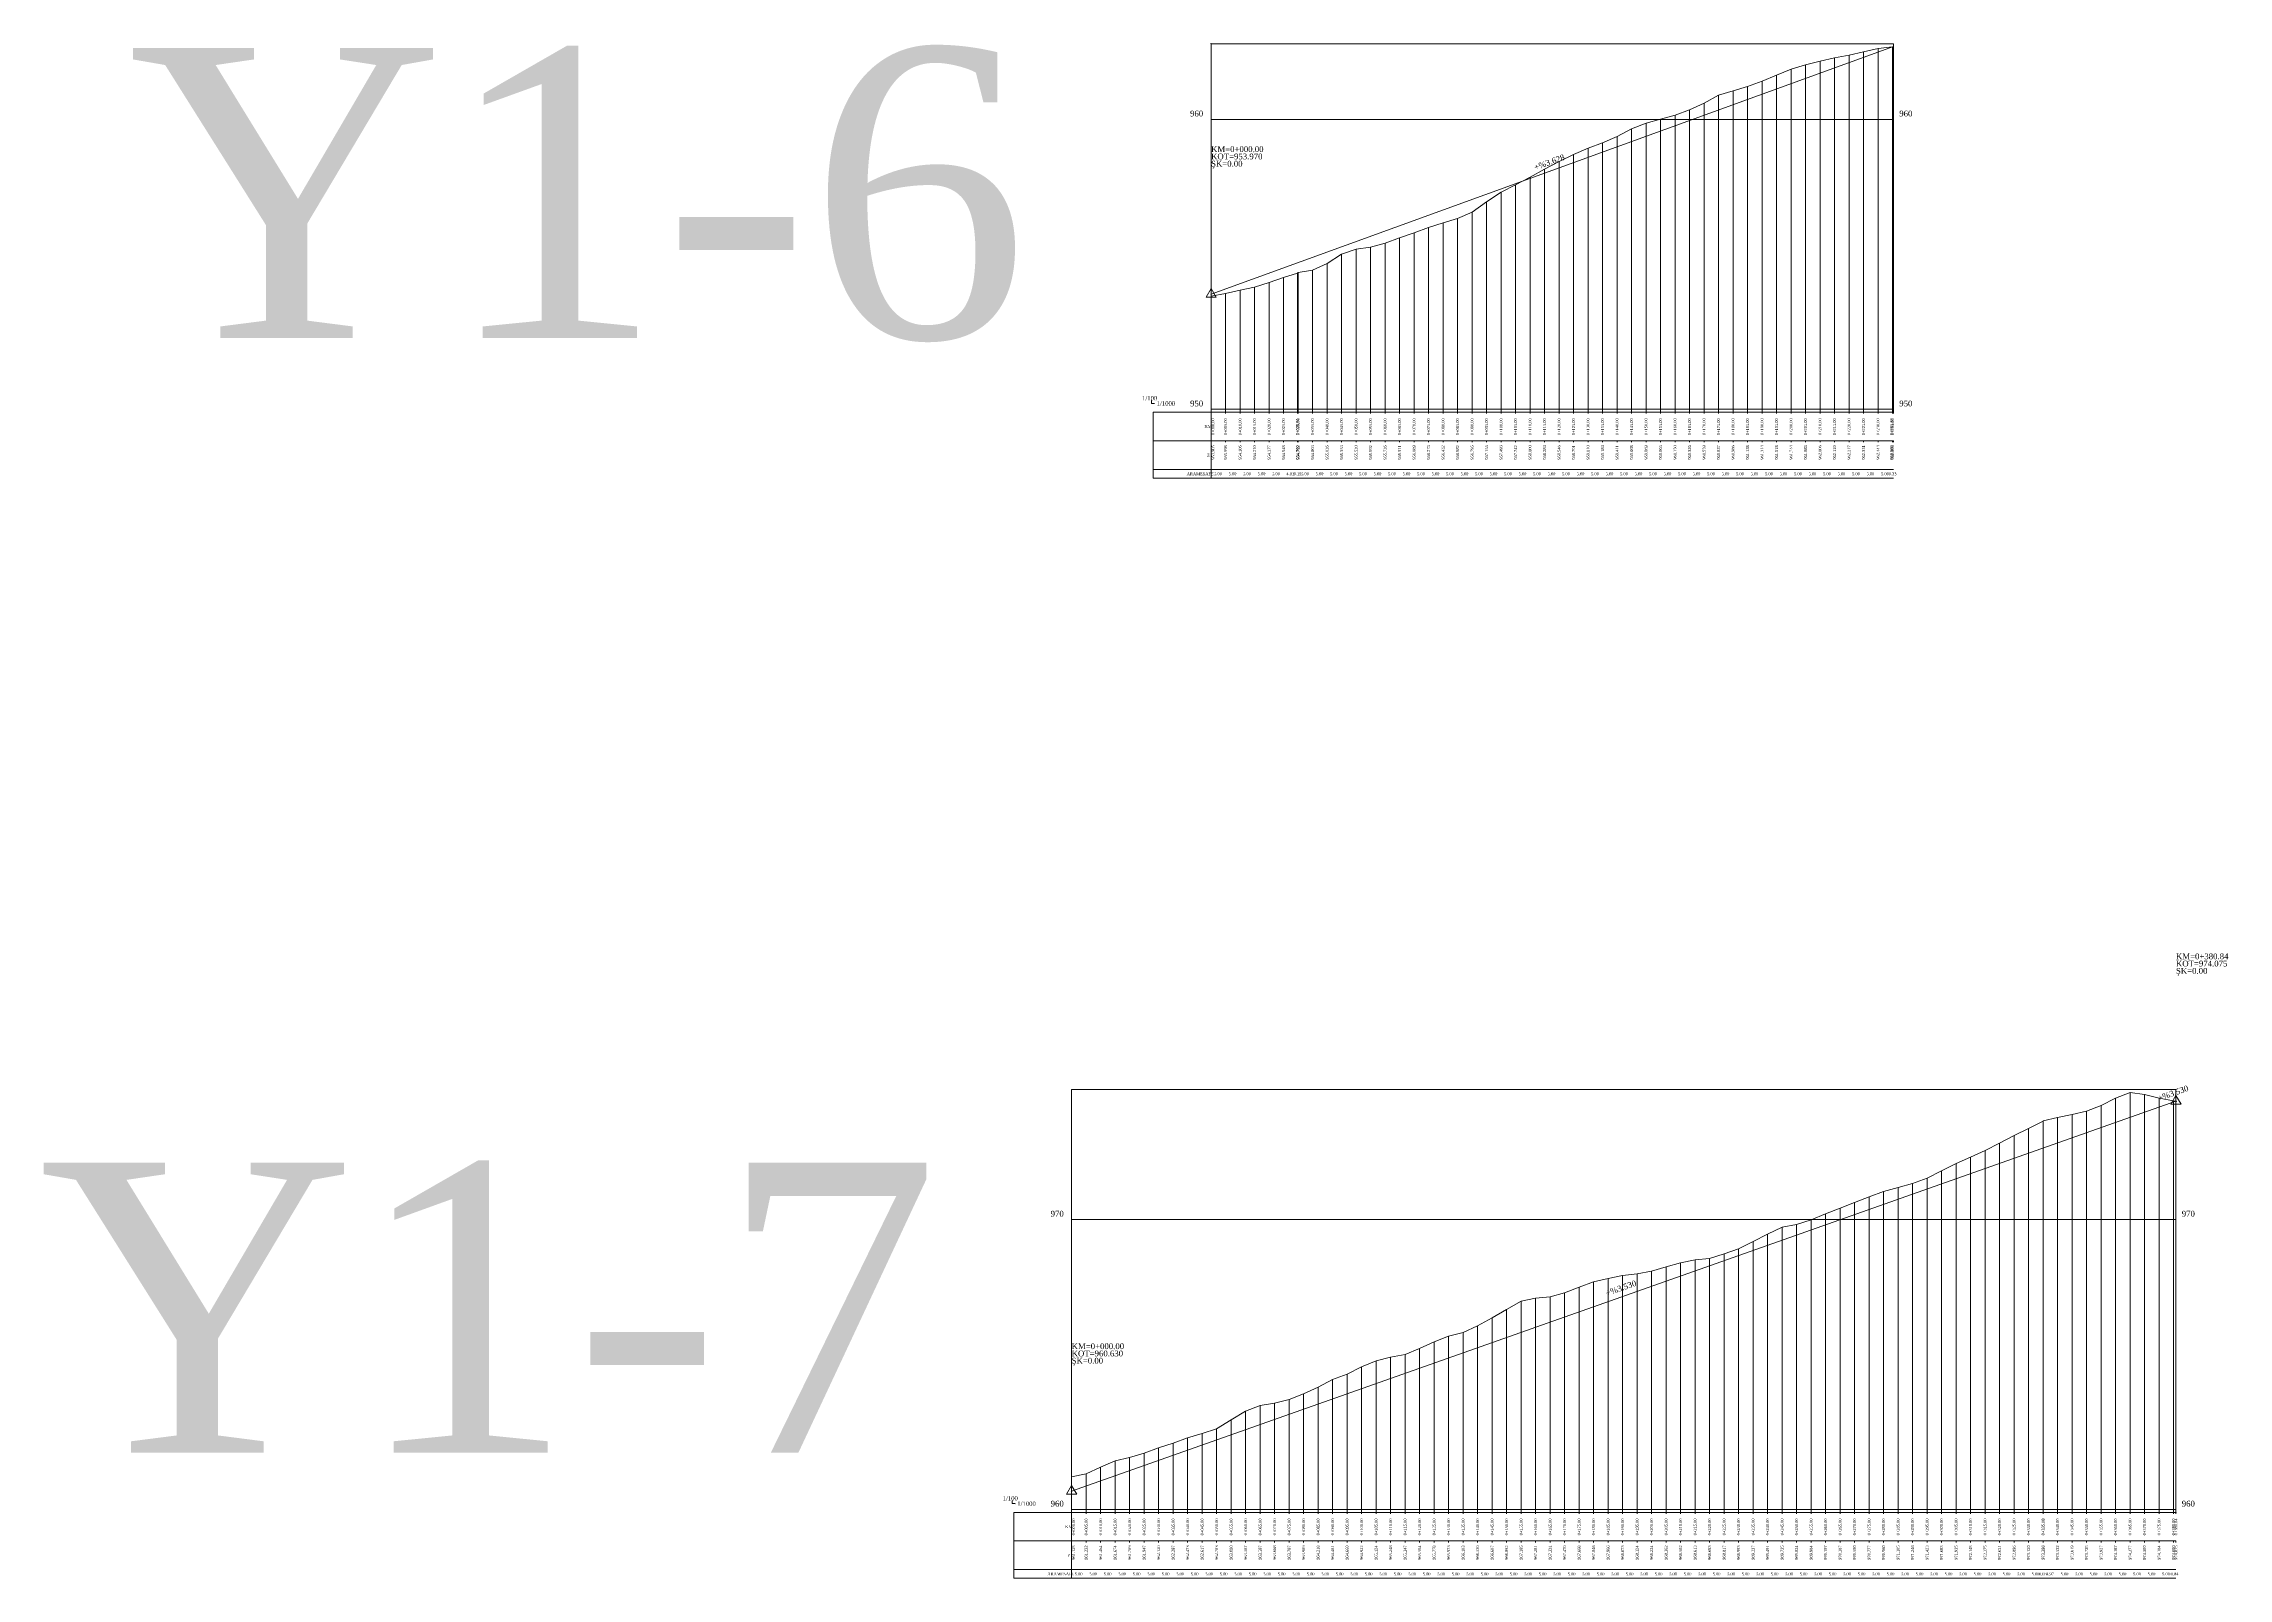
# Model space of a CAD drawing. Header units: metres. Extents: x 478603 to 489313, y 4282657 to 4289463.
# Drawn here: x 483770 to 484524, y 4284429 to 4284958 of the extents above; entities that cross this region are included whole.
import ezdxf

# ---------------------------------------------------------------- set-up
doc = ezdxf.new("R2010")
doc.units = ezdxf.units.M
doc.layers.get('0').update_dxf_attribs({"color": 5, "lineweight": 0})
for name, color, linetype, lineweight in [('PL_SEMBOL', 7, 'Continuous', 0), ('PR_ALINMAN', 1, 'Continuous', 0), ('PR_ENK_ARAMESAFE', 5, 'Continuous', 0), ('PR_ENK_EKSEN1', 5, 'Continuous', 0), ('PR_ENK_EKSEN1D', 1, 'Continuous', 0), ('PR_ENK_KM', 18, 'Continuous', 0), ('PR_ENK_Z', 96, 'Continuous', 0), ('PR_KIYAS', 153, 'Continuous', 0), ('PR_OLCEK', 1, 'Continuous', 0), ('PR_PROFIL', 153, 'Continuous', 0)]:
    doc.layers.add(name, color=color, linetype=linetype, lineweight=lineweight)
doc.styles.get("Standard").update_dxf_attribs({"font": 'times.ttf'})

# ---------------------------------------------------------------- blocks, each defined once
blk = doc.blocks.new('3')
at = {"layer": 'PL_SEMBOL'}
for p, q in [((0, 2), (-1.75, -1)), ((0.125, 0.125), (-0.125, -0.125)), ((-0.125, 0.125), (0.125, -0.125)), ((1.75, -1), (0, 2)), ((-1.75, -1), (1.75, -1))]:
    blk.add_line(p, q, dxfattribs=at)

msp = doc.modelspace()

# ---------------------------------------------------------------- linework, layer by layer
at = {"layer": 'PR_ALINMAN'}
for p, q in [((484172.73, 4284871.88), (484408.06, 4284957.27)), ((484124.65, 4284459.05), (484505.49, 4284593.51)), ((484505.49, 4284593.51), (484505.49, 4284593.51))]:
    msp.add_line(p, q, dxfattribs=at)
at = {"layer": 'PR_ENK_EKSEN1'}
for p, q in [((484372.73, 4284949.52), (484377.73, 4284951.01)), ((484377.73, 4284951.01), (484382.73, 4284952.23)), ((484382.73, 4284952.23), (484387.73, 4284953.37)), ((484387.73, 4284953.37), (484392.73, 4284954.35)), ((484392.73, 4284954.35), (484397.73, 4284955.49)), ((484397.73, 4284955.49), (484402.73, 4284956.62)), ((484402.73, 4284956.62), (484407.73, 4284957.24)), ((484407.73, 4284957.24), (484408.06, 4284957.27)), ((484352.73, 4284942.04), (484357.73, 4284943.55)), ((484357.73, 4284943.55), (484362.73, 4284945.32)), ((484362.73, 4284945.32), (484367.73, 4284947.36)), ((484367.73, 4284947.36), (484372.73, 4284949.52)), ((484332.73, 4284933.67), (484337.73, 4284935.44)), ((484337.73, 4284935.44), (484342.73, 4284937.77)), ((484342.73, 4284937.77), (484347.73, 4284940.55)), ((484347.73, 4284940.55), (484352.73, 4284942.04)), ((484312.73, 4284926.28), (484317.73, 4284928.86)), ((484317.73, 4284928.86), (484322.73, 4284930.87)), ((484322.73, 4284930.87), (484327.73, 4284932.23)), ((484327.73, 4284932.23), (484332.73, 4284933.67)), ((484292.73, 4284917.64), (484297.73, 4284920.09)), ((484297.73, 4284920.09), (484302.73, 4284922.28)), ((484302.73, 4284922.28), (484307.73, 4284924.02)), ((484307.73, 4284924.02), (484312.73, 4284926.28)), ((484282.73, 4284912.18), (484287.73, 4284915.02)), ((484287.73, 4284915.02), (484292.73, 4284917.64)), ((484267.73, 4284903.73), (484272.73, 4284907.11)), ((484272.73, 4284907.11), (484277.73, 4284909.6)), ((484277.73, 4284909.6), (484282.73, 4284912.18)), ((484252.73, 4284896.5), (484257.73, 4284898)), ((484257.73, 4284898), (484262.73, 4284900.13)), ((484262.73, 4284900.13), (484267.73, 4284903.73)), ((484232.73, 4284889.44), (484237.73, 4284891.29)), ((484237.73, 4284891.29), (484242.73, 4284893.07)), ((484242.73, 4284893.07), (484247.73, 4284894.91)), ((484247.73, 4284894.91), (484252.73, 4284896.5)), ((484207.73, 4284880.21), (484212.73, 4284882.44)), ((484212.73, 4284882.44), (484217.73, 4284885.71)), ((484217.73, 4284885.71), (484222.73, 4284887.38)), ((484222.73, 4284887.38), (484227.73, 4284888.1)), ((484227.73, 4284888.1), (484232.73, 4284889.44)), ((484187.73, 4284874.28), (484192.73, 4284875.95)), ((484192.73, 4284875.95), (484197.73, 4284877.66)), ((484197.73, 4284877.66), (484202.54, 4284879.18)), ((484202.54, 4284879.18), (484202.73, 4284879.3)), ((484202.73, 4284879.3), (484207.73, 4284880.21)), ((484172.73, 4284871.22), (484177.73, 4284872.16)), ((484177.73, 4284872.16), (484182.73, 4284873.24)), ((484182.73, 4284873.24), (484187.73, 4284874.28)), ((484484.65, 4284594.63), (484489.65, 4284596.53)), ((484489.65, 4284596.53), (484494.65, 4284595.84)), ((484464.65, 4284587.97), (484469.65, 4284588.94)), ((484469.65, 4284588.94), (484474.65, 4284590.11)), ((484474.65, 4284590.11), (484479.65, 4284592.03)), ((484479.65, 4284592.03), (484484.65, 4284594.63)), ((484494.65, 4284595.84), (484499.65, 4284594.6)), ((484499.65, 4284594.6), (484504.65, 4284593.65)), ((484504.65, 4284593.65), (484505.49, 4284593.51)), ((484444.65, 4284579.07), (484449.65, 4284581.72)), ((484449.65, 4284581.72), (484454.65, 4284584.14)), ((484454.65, 4284584.14), (484459.65, 4284586.72)), ((484459.65, 4284586.72), (484459.68, 4284586.73)), ((484459.68, 4284586.73), (484464.65, 4284587.97)), ((484429.65, 4284572.1), (484434.65, 4284574.21)), ((484434.65, 4284574.21), (484439.65, 4284576.51)), ((484439.65, 4284576.51), (484444.65, 4284579.07)), ((484414.65, 4284565.22), (484419.65, 4284566.99)), ((484419.65, 4284566.99), (484424.65, 4284569.58)), ((484424.65, 4284569.58), (484429.65, 4284572.1)), ((484389.65, 4284556.63), (484394.65, 4284558.66)), ((484394.65, 4284558.66), (484399.65, 4284560.52)), ((484399.65, 4284560.52), (484404.65, 4284562.36)), ((484404.65, 4284562.36), (484409.65, 4284563.81)), ((484409.65, 4284563.81), (484414.65, 4284565.22)), ((484369.65, 4284550.1), (484374.65, 4284551)), ((484374.65, 4284551), (484379.65, 4284552.6)), ((484379.65, 4284552.6), (484384.65, 4284554.72)), ((484384.65, 4284554.72), (484389.65, 4284556.63)), ((484354.65, 4284542.68), (484359.65, 4284545.12)), ((484359.65, 4284545.12), (484364.65, 4284547.67)), ((484364.65, 4284547.67), (484369.65, 4284550.1)), ((484324.65, 4284534.99), (484329.65, 4284536.38)), ((484329.65, 4284536.38), (484334.65, 4284537.77)), ((484334.65, 4284537.77), (484339.65, 4284538.89)), ((484339.65, 4284538.89), (484344.65, 4284539.28)), ((484344.65, 4284539.28), (484349.65, 4284540.92)), ((484349.65, 4284540.92), (484354.65, 4284542.68)), ((484294.65, 4284527.46), (484299.65, 4284529.44)), ((484299.65, 4284529.44), (484304.65, 4284531.21)), ((484304.65, 4284531.21), (484309.65, 4284532.42)), ((484309.65, 4284532.42), (484314.65, 4284533.49)), ((484314.65, 4284533.49), (484319.65, 4284533.99)), ((484319.65, 4284533.99), (484324.65, 4284534.99)), ((484269.65, 4284518.83), (484274.65, 4284521.68)), ((484274.65, 4284521.68), (484279.65, 4284524.6)), ((484279.65, 4284524.6), (484284.65, 4284525.57)), ((484284.65, 4284525.57), (484289.65, 4284526.06)), ((484289.65, 4284526.06), (484294.65, 4284527.46)), ((484254.65, 4284512.49), (484259.65, 4284513.79)), ((484259.65, 4284513.79), (484264.65, 4284516.06)), ((484264.65, 4284516.06), (484269.65, 4284518.83)), ((484234.65, 4284505.23), (484239.65, 4284506.23)), ((484239.65, 4284506.23), (484244.65, 4284508.29)), ((484244.65, 4284508.29), (484249.65, 4284510.54)), ((484249.65, 4284510.54), (484254.65, 4284512.49)), ((484214.65, 4284497.57), (484219.65, 4284499.45)), ((484219.65, 4284499.45), (484224.65, 4284501.97)), ((484224.65, 4284501.97), (484229.65, 4284504)), ((484229.65, 4284504), (484234.65, 4284505.23)), ((484194.65, 4284489.44), (484199.65, 4284490.63)), ((484199.65, 4284490.63), (484204.65, 4284492.64)), ((484204.65, 4284492.64), (484209.65, 4284494.94)), ((484209.65, 4284494.94), (484214.65, 4284497.57)), ((484174.65, 4284480.59), (484179.65, 4284483.65)), ((484179.65, 4284483.65), (484184.65, 4284486.63)), ((484184.65, 4284486.63), (484189.65, 4284488.62)), ((484189.65, 4284488.62), (484194.65, 4284489.44)), ((484154.65, 4284473.96), (484159.65, 4284475.62)), ((484159.65, 4284475.62), (484164.65, 4284477.48)), ((484164.65, 4284477.48), (484169.65, 4284478.92)), ((484169.65, 4284478.92), (484174.65, 4284480.59)), ((484134.65, 4284467.39), (484139.65, 4284469.49)), ((484139.65, 4284469.49), (484144.65, 4284470.64)), ((484144.65, 4284470.64), (484149.65, 4284472.22)), ((484149.65, 4284472.22), (484154.65, 4284473.96)), ((484124.65, 4284464), (484129.65, 4284465.08)), ((484129.65, 4284465.08), (484134.65, 4284467.39))]:
    msp.add_line(p, q, dxfattribs=at)
at = {"layer": 'PR_ENK_EKSEN1D'}
for p, q in [((484377.73, 4284831.18), (484377.73, 4284951.01)), ((484382.73, 4284831.18), (484382.73, 4284952.23)), ((484387.73, 4284831.18), (484387.73, 4284953.37)), ((484392.73, 4284831.18), (484392.73, 4284954.35)), ((484397.73, 4284831.18), (484397.73, 4284955.49)), ((484402.73, 4284831.18), (484402.73, 4284956.62)), ((484407.73, 4284831.18), (484407.73, 4284957.24)), ((484408.06, 4284831.18), (484408.06, 4284957.27)), ((484357.73, 4284831.18), (484357.73, 4284943.55)), ((484362.73, 4284831.18), (484362.73, 4284945.32)), ((484367.73, 4284831.18), (484367.73, 4284947.36)), ((484372.73, 4284831.18), (484372.73, 4284949.52)), ((484337.73, 4284831.18), (484337.73, 4284935.44)), ((484342.73, 4284831.18), (484342.73, 4284937.77)), ((484347.73, 4284831.18), (484347.73, 4284940.55)), ((484352.73, 4284831.18), (484352.73, 4284942.04)), ((484317.73, 4284831.18), (484317.73, 4284928.86)), ((484322.73, 4284831.18), (484322.73, 4284930.87)), ((484327.73, 4284831.18), (484327.73, 4284932.23)), ((484332.73, 4284831.18), (484332.73, 4284933.67)), ((484297.73, 4284831.18), (484297.73, 4284920.09)), ((484302.73, 4284831.18), (484302.73, 4284922.28)), ((484307.73, 4284831.18), (484307.73, 4284924.02)), ((484312.73, 4284831.18), (484312.73, 4284926.28)), ((484287.73, 4284831.18), (484287.73, 4284915.02)), ((484292.73, 4284831.18), (484292.73, 4284917.64)), ((484272.73, 4284831.18), (484272.73, 4284907.11)), ((484277.73, 4284831.18), (484277.73, 4284909.6)), ((484282.73, 4284831.18), (484282.73, 4284912.18)), ((484257.73, 4284831.18), (484257.73, 4284898)), ((484262.73, 4284831.18), (484262.73, 4284900.13)), ((484267.73, 4284831.18), (484267.73, 4284903.73)), ((484237.73, 4284831.18), (484237.73, 4284891.29)), ((484242.73, 4284831.18), (484242.73, 4284893.07)), ((484247.73, 4284831.18), (484247.73, 4284894.91)), ((484252.73, 4284831.18), (484252.73, 4284896.5)), ((484212.73, 4284831.18), (484212.73, 4284882.44)), ((484217.73, 4284831.18), (484217.73, 4284885.71)), ((484222.73, 4284831.18), (484222.73, 4284887.38)), ((484227.73, 4284831.18), (484227.73, 4284888.1)), ((484232.73, 4284831.18), (484232.73, 4284889.44)), ((484192.73, 4284831.18), (484192.73, 4284875.95)), ((484197.73, 4284831.18), (484197.73, 4284877.66)), ((484202.54, 4284831.18), (484202.54, 4284879.18)), ((484202.73, 4284831.18), (484202.73, 4284879.3)), ((484207.73, 4284831.18), (484207.73, 4284880.21)), ((484172.73, 4284831.18), (484172.73, 4284871.22)), ((484177.73, 4284831.18), (484177.73, 4284872.16)), ((484182.73, 4284831.18), (484182.73, 4284873.24)), ((484187.73, 4284831.18), (484187.73, 4284874.28)), ((484489.65, 4284451.75), (484489.65, 4284596.53)), ((484469.65, 4284451.75), (484469.65, 4284588.94)), ((484474.65, 4284451.75), (484474.65, 4284590.11)), ((484479.65, 4284451.75), (484479.65, 4284592.03)), ((484484.65, 4284451.75), (484484.65, 4284594.63)), ((484494.65, 4284451.75), (484494.65, 4284595.84)), ((484499.65, 4284451.75), (484499.65, 4284594.6)), ((484504.65, 4284451.75), (484504.65, 4284593.65)), ((484505.49, 4284451.75), (484505.49, 4284593.51)), ((484449.65, 4284451.75), (484449.65, 4284581.72)), ((484454.65, 4284451.75), (484454.65, 4284584.14)), ((484459.65, 4284451.75), (484459.65, 4284586.72)), ((484459.68, 4284451.75), (484459.68, 4284586.73)), ((484464.65, 4284451.75), (484464.65, 4284587.97)), ((484434.65, 4284451.75), (484434.65, 4284574.21)), ((484439.65, 4284451.75), (484439.65, 4284576.51)), ((484444.65, 4284451.75), (484444.65, 4284579.07)), ((484419.65, 4284451.75), (484419.65, 4284566.99)), ((484424.65, 4284451.75), (484424.65, 4284569.58)), ((484429.65, 4284451.75), (484429.65, 4284572.1)), ((484394.65, 4284451.75), (484394.65, 4284558.66)), ((484399.65, 4284451.75), (484399.65, 4284560.52)), ((484404.65, 4284451.75), (484404.65, 4284562.36)), ((484409.65, 4284451.75), (484409.65, 4284563.81)), ((484414.65, 4284451.75), (484414.65, 4284565.22)), ((484374.65, 4284451.75), (484374.65, 4284551)), ((484379.65, 4284451.75), (484379.65, 4284552.6)), ((484384.65, 4284451.75), (484384.65, 4284554.72)), ((484389.65, 4284451.75), (484389.65, 4284556.63)), ((484359.65, 4284451.75), (484359.65, 4284545.12)), ((484364.65, 4284451.75), (484364.65, 4284547.67)), ((484369.65, 4284451.75), (484369.65, 4284550.1)), ((484329.65, 4284451.75), (484329.65, 4284536.38)), ((484334.65, 4284451.75), (484334.65, 4284537.77)), ((484339.65, 4284451.75), (484339.65, 4284538.89)), ((484344.65, 4284451.75), (484344.65, 4284539.28)), ((484349.65, 4284451.75), (484349.65, 4284540.92)), ((484354.65, 4284451.75), (484354.65, 4284542.68)), ((484299.65, 4284451.75), (484299.65, 4284529.44)), ((484304.65, 4284451.75), (484304.65, 4284531.21)), ((484309.65, 4284451.75), (484309.65, 4284532.42)), ((484314.65, 4284451.75), (484314.65, 4284533.49)), ((484319.65, 4284451.75), (484319.65, 4284533.99)), ((484324.65, 4284451.75), (484324.65, 4284534.99)), ((484274.65, 4284451.75), (484274.65, 4284521.68)), ((484279.65, 4284451.75), (484279.65, 4284524.6)), ((484284.65, 4284451.75), (484284.65, 4284525.57)), ((484289.65, 4284451.75), (484289.65, 4284526.06)), ((484294.65, 4284451.75), (484294.65, 4284527.46)), ((484259.65, 4284451.75), (484259.65, 4284513.79)), ((484264.65, 4284451.75), (484264.65, 4284516.06)), ((484269.65, 4284451.75), (484269.65, 4284518.83)), ((484239.65, 4284451.75), (484239.65, 4284506.23)), ((484244.65, 4284451.75), (484244.65, 4284508.29)), ((484249.65, 4284451.75), (484249.65, 4284510.54)), ((484254.65, 4284451.75), (484254.65, 4284512.49)), ((484219.65, 4284451.75), (484219.65, 4284499.45)), ((484224.65, 4284451.75), (484224.65, 4284501.97)), ((484229.65, 4284451.75), (484229.65, 4284504)), ((484234.65, 4284451.75), (484234.65, 4284505.23)), ((484199.65, 4284451.75), (484199.65, 4284490.63)), ((484204.65, 4284451.75), (484204.65, 4284492.64)), ((484209.65, 4284451.75), (484209.65, 4284494.94)), ((484214.65, 4284451.75), (484214.65, 4284497.57)), ((484179.65, 4284451.75), (484179.65, 4284483.65)), ((484184.65, 4284451.75), (484184.65, 4284486.63)), ((484189.65, 4284451.75), (484189.65, 4284488.62)), ((484194.65, 4284451.75), (484194.65, 4284489.44)), ((484159.65, 4284451.75), (484159.65, 4284475.62)), ((484164.65, 4284451.75), (484164.65, 4284477.48)), ((484169.65, 4284451.75), (484169.65, 4284478.92)), ((484174.65, 4284451.75), (484174.65, 4284480.59)), ((484139.65, 4284451.75), (484139.65, 4284469.49)), ((484144.65, 4284451.75), (484144.65, 4284470.64)), ((484149.65, 4284451.75), (484149.65, 4284472.22)), ((484154.65, 4284451.75), (484154.65, 4284473.96)), ((484124.65, 4284451.75), (484124.65, 4284464)), ((484129.65, 4284451.75), (484129.65, 4284465.08)), ((484134.65, 4284451.75), (484134.65, 4284467.39))]:
    msp.add_line(p, q, dxfattribs=at)
at = {"layer": 'PR_KIYAS'}
for p, q in [((484172.73, 4284932.18), (484408.06, 4284932.18)), ((484172.73, 4284832.18), (484408.06, 4284832.18)), ((484124.65, 4284552.75), (484505.49, 4284552.75)), ((484124.65, 4284452.75), (484505.49, 4284452.75))]:
    msp.add_line(p, q, dxfattribs=at)
at = {"layer": 'PR_OLCEK'}
for p, q in [((484152.18, 4284835.08), (484152.23, 4284835.18)), ((484152.23, 4284834.18), (484152.23, 4284835.18)), ((484152.23, 4284835.18), (484152.28, 4284835.08)), ((484153.23, 4284834.18), (484152.23, 4284834.18)), ((484153.13, 4284834.23), (484153.23, 4284834.18)), ((484153.23, 4284834.18), (484153.13, 4284834.13)), ((484104.1, 4284455.65), (484104.15, 4284455.75)), ((484104.15, 4284454.75), (484104.15, 4284455.75)), ((484104.15, 4284455.75), (484104.2, 4284455.65)), ((484105.15, 4284454.75), (484104.15, 4284454.75)), ((484105.05, 4284454.8), (484105.15, 4284454.75)), ((484105.15, 4284454.75), (484105.05, 4284454.7))]:
    msp.add_line(p, q, dxfattribs=at)
for p in [(484172.73, 4284958.27, 962.61), (484172.73, 4284831.18, 949.9), (484408.06, 4284831.18, 949.9), (484124.65, 4284597.53, 974.48), (484124.65, 4284451.75, 959.9), (484505.49, 4284451.75, 959.9)]:
    msp.add_point(p, dxfattribs=at)
at = {"layer": 'PR_PROFIL'}
for p, q in [((484172.73, 4284958.27), (484408.06, 4284958.27)), ((484172.73, 4284831.18), (484172.73, 4284958.27)), ((484408.06, 4284831.18), (484408.06, 4284958.27)), ((484152.73, 4284831.18), (484408.06, 4284831.18)), ((484152.73, 4284821.3), (484152.73, 4284831.18)), ((484172.73, 4284821.3), (484172.73, 4284831.18)), ((484172.73, 4284830.68), (484172.73, 4284831.18)), ((484177.73, 4284830.68), (484177.73, 4284831.18)), ((484182.73, 4284830.68), (484182.73, 4284831.18)), ((484187.73, 4284830.68), (484187.73, 4284831.18)), ((484192.73, 4284830.68), (484192.73, 4284831.18)), ((484197.73, 4284830.68), (484197.73, 4284831.18)), ((484202.54, 4284830.68), (484202.54, 4284831.18)), ((484202.73, 4284830.68), (484202.73, 4284831.18)), ((484207.73, 4284830.68), (484207.73, 4284831.18)), ((484212.73, 4284830.68), (484212.73, 4284831.18)), ((484217.73, 4284830.68), (484217.73, 4284831.18)), ((484222.73, 4284830.68), (484222.73, 4284831.18)), ((484227.73, 4284830.68), (484227.73, 4284831.18)), ((484232.73, 4284830.68), (484232.73, 4284831.18)), ((484237.73, 4284830.68), (484237.73, 4284831.18)), ((484242.73, 4284830.68), (484242.73, 4284831.18)), ((484247.73, 4284830.68), (484247.73, 4284831.18)), ((484252.73, 4284830.68), (484252.73, 4284831.18)), ((484257.73, 4284830.68), (484257.73, 4284831.18)), ((484262.73, 4284830.68), (484262.73, 4284831.18)), ((484267.73, 4284830.68), (484267.73, 4284831.18)), ((484272.73, 4284830.68), (484272.73, 4284831.18)), ((484277.73, 4284830.68), (484277.73, 4284831.18)), ((484282.73, 4284830.68), (484282.73, 4284831.18)), ((484287.73, 4284830.68), (484287.73, 4284831.18)), ((484292.73, 4284830.68), (484292.73, 4284831.18)), ((484297.73, 4284830.68), (484297.73, 4284831.18)), ((484302.73, 4284830.68), (484302.73, 4284831.18)), ((484307.73, 4284830.68), (484307.73, 4284831.18)), ((484312.73, 4284830.68), (484312.73, 4284831.18)), ((484317.73, 4284830.68), (484317.73, 4284831.18)), ((484322.73, 4284830.68), (484322.73, 4284831.18)), ((484327.73, 4284830.68), (484327.73, 4284831.18)), ((484332.73, 4284830.68), (484332.73, 4284831.18)), ((484337.73, 4284830.68), (484337.73, 4284831.18)), ((484342.73, 4284830.68), (484342.73, 4284831.18)), ((484347.73, 4284830.68), (484347.73, 4284831.18)), ((484352.73, 4284830.68), (484352.73, 4284831.18)), ((484357.73, 4284830.68), (484357.73, 4284831.18)), ((484362.73, 4284830.68), (484362.73, 4284831.18)), ((484367.73, 4284830.68), (484367.73, 4284831.18)), ((484372.73, 4284830.68), (484372.73, 4284831.18)), ((484377.73, 4284830.68), (484377.73, 4284831.18)), ((484382.73, 4284830.68), (484382.73, 4284831.18)), ((484387.73, 4284830.68), (484387.73, 4284831.18)), ((484392.73, 4284830.68), (484392.73, 4284831.18)), ((484397.73, 4284830.68), (484397.73, 4284831.18)), ((484402.73, 4284830.68), (484402.73, 4284831.18)), ((484407.73, 4284830.68), (484407.73, 4284831.18)), ((484408.06, 4284830.68), (484408.06, 4284831.18)), ((484152.73, 4284821.3), (484408.06, 4284821.3)), ((484152.73, 4284811.43), (484152.73, 4284821.3)), ((484172.73, 4284811.43), (484172.73, 4284821.3)), ((484172.73, 4284820.8), (484172.73, 4284821.3)), ((484177.73, 4284820.8), (484177.73, 4284821.3)), ((484182.73, 4284820.8), (484182.73, 4284821.3)), ((484187.73, 4284820.8), (484187.73, 4284821.3)), ((484192.73, 4284820.8), (484192.73, 4284821.3)), ((484197.73, 4284820.8), (484197.73, 4284821.3)), ((484202.54, 4284820.8), (484202.54, 4284821.3)), ((484202.73, 4284820.8), (484202.73, 4284821.3)), ((484207.73, 4284820.8), (484207.73, 4284821.3)), ((484212.73, 4284820.8), (484212.73, 4284821.3)), ((484217.73, 4284820.8), (484217.73, 4284821.3)), ((484222.73, 4284820.8), (484222.73, 4284821.3)), ((484227.73, 4284820.8), (484227.73, 4284821.3)), ((484232.73, 4284820.8), (484232.73, 4284821.3)), ((484237.73, 4284820.8), (484237.73, 4284821.3)), ((484242.73, 4284820.8), (484242.73, 4284821.3)), ((484247.73, 4284820.8), (484247.73, 4284821.3)), ((484252.73, 4284820.8), (484252.73, 4284821.3)), ((484257.73, 4284820.8), (484257.73, 4284821.3)), ((484262.73, 4284820.8), (484262.73, 4284821.3)), ((484267.73, 4284820.8), (484267.73, 4284821.3)), ((484272.73, 4284820.8), (484272.73, 4284821.3)), ((484277.73, 4284820.8), (484277.73, 4284821.3)), ((484282.73, 4284820.8), (484282.73, 4284821.3)), ((484287.73, 4284820.8), (484287.73, 4284821.3)), ((484292.73, 4284820.8), (484292.73, 4284821.3)), ((484297.73, 4284820.8), (484297.73, 4284821.3)), ((484302.73, 4284820.8), (484302.73, 4284821.3)), ((484307.73, 4284820.8), (484307.73, 4284821.3)), ((484312.73, 4284820.8), (484312.73, 4284821.3)), ((484317.73, 4284820.8), (484317.73, 4284821.3)), ((484322.73, 4284820.8), (484322.73, 4284821.3)), ((484327.73, 4284820.8), (484327.73, 4284821.3)), ((484332.73, 4284820.8), (484332.73, 4284821.3)), ((484337.73, 4284820.8), (484337.73, 4284821.3)), ((484342.73, 4284820.8), (484342.73, 4284821.3)), ((484347.73, 4284820.8), (484347.73, 4284821.3)), ((484352.73, 4284820.8), (484352.73, 4284821.3)), ((484357.73, 4284820.8), (484357.73, 4284821.3)), ((484362.73, 4284820.8), (484362.73, 4284821.3)), ((484367.73, 4284820.8), (484367.73, 4284821.3)), ((484372.73, 4284820.8), (484372.73, 4284821.3)), ((484377.73, 4284820.8), (484377.73, 4284821.3)), ((484382.73, 4284820.8), (484382.73, 4284821.3)), ((484387.73, 4284820.8), (484387.73, 4284821.3)), ((484392.73, 4284820.8), (484392.73, 4284821.3)), ((484397.73, 4284820.8), (484397.73, 4284821.3)), ((484402.73, 4284820.8), (484402.73, 4284821.3)), ((484407.73, 4284820.8), (484407.73, 4284821.3)), ((484408.06, 4284820.8), (484408.06, 4284821.3)), ((484152.73, 4284811.43), (484408.06, 4284811.43)), ((484152.73, 4284808.43), (484152.73, 4284811.43)), ((484152.73, 4284808.43), (484408.06, 4284808.43)), ((484172.73, 4284808.43), (484172.73, 4284811.43)), ((484124.65, 4284451.75), (484124.65, 4284597.53)), ((484124.65, 4284597.53), (484505.49, 4284597.53)), ((484505.49, 4284451.75), (484505.49, 4284597.53)), ((484104.65, 4284451.75), (484505.49, 4284451.75)), ((484104.65, 4284441.88), (484104.65, 4284451.75)), ((484124.65, 4284441.88), (484124.65, 4284451.75)), ((484124.65, 4284451.25), (484124.65, 4284451.75)), ((484129.65, 4284451.25), (484129.65, 4284451.75)), ((484134.65, 4284451.25), (484134.65, 4284451.75)), ((484139.65, 4284451.25), (484139.65, 4284451.75)), ((484144.65, 4284451.25), (484144.65, 4284451.75)), ((484149.65, 4284451.25), (484149.65, 4284451.75)), ((484154.65, 4284451.25), (484154.65, 4284451.75)), ((484159.65, 4284451.25), (484159.65, 4284451.75)), ((484164.65, 4284451.25), (484164.65, 4284451.75)), ((484169.65, 4284451.25), (484169.65, 4284451.75)), ((484174.65, 4284451.25), (484174.65, 4284451.75)), ((484179.65, 4284451.25), (484179.65, 4284451.75)), ((484184.65, 4284451.25), (484184.65, 4284451.75)), ((484189.65, 4284451.25), (484189.65, 4284451.75)), ((484194.65, 4284451.25), (484194.65, 4284451.75)), ((484199.65, 4284451.25), (484199.65, 4284451.75)), ((484204.65, 4284451.25), (484204.65, 4284451.75)), ((484209.65, 4284451.25), (484209.65, 4284451.75)), ((484214.65, 4284451.25), (484214.65, 4284451.75)), ((484219.65, 4284451.25), (484219.65, 4284451.75)), ((484224.65, 4284451.25), (484224.65, 4284451.75)), ((484229.65, 4284451.25), (484229.65, 4284451.75)), ((484234.65, 4284451.25), (484234.65, 4284451.75)), ((484239.65, 4284451.25), (484239.65, 4284451.75)), ((484244.65, 4284451.25), (484244.65, 4284451.75)), ((484249.65, 4284451.25), (484249.65, 4284451.75)), ((484254.65, 4284451.25), (484254.65, 4284451.75)), ((484259.65, 4284451.25), (484259.65, 4284451.75)), ((484264.65, 4284451.25), (484264.65, 4284451.75)), ((484269.65, 4284451.25), (484269.65, 4284451.75)), ((484274.65, 4284451.25), (484274.65, 4284451.75)), ((484279.65, 4284451.25), (484279.65, 4284451.75)), ((484284.65, 4284451.25), (484284.65, 4284451.75)), ((484289.65, 4284451.25), (484289.65, 4284451.75)), ((484294.65, 4284451.25), (484294.65, 4284451.75)), ((484299.65, 4284451.25), (484299.65, 4284451.75)), ((484304.65, 4284451.25), (484304.65, 4284451.75)), ((484309.65, 4284451.25), (484309.65, 4284451.75)), ((484314.65, 4284451.25), (484314.65, 4284451.75)), ((484319.65, 4284451.25), (484319.65, 4284451.75)), ((484324.65, 4284451.25), (484324.65, 4284451.75)), ((484329.65, 4284451.25), (484329.65, 4284451.75)), ((484334.65, 4284451.25), (484334.65, 4284451.75)), ((484339.65, 4284451.25), (484339.65, 4284451.75)), ((484344.65, 4284451.25), (484344.65, 4284451.75)), ((484349.65, 4284451.25), (484349.65, 4284451.75)), ((484354.65, 4284451.25), (484354.65, 4284451.75)), ((484359.65, 4284451.25), (484359.65, 4284451.75)), ((484364.65, 4284451.25), (484364.65, 4284451.75)), ((484369.65, 4284451.25), (484369.65, 4284451.75)), ((484374.65, 4284451.25), (484374.65, 4284451.75)), ((484379.65, 4284451.25), (484379.65, 4284451.75)), ((484384.65, 4284451.25), (484384.65, 4284451.75)), ((484389.65, 4284451.25), (484389.65, 4284451.75)), ((484394.65, 4284451.25), (484394.65, 4284451.75)), ((484399.65, 4284451.25), (484399.65, 4284451.75)), ((484404.65, 4284451.25), (484404.65, 4284451.75)), ((484409.65, 4284451.25), (484409.65, 4284451.75)), ((484414.65, 4284451.25), (484414.65, 4284451.75)), ((484419.65, 4284451.25), (484419.65, 4284451.75)), ((484424.65, 4284451.25), (484424.65, 4284451.75)), ((484429.65, 4284451.25), (484429.65, 4284451.75)), ((484434.65, 4284451.25), (484434.65, 4284451.75)), ((484439.65, 4284451.25), (484439.65, 4284451.75)), ((484444.65, 4284451.25), (484444.65, 4284451.75)), ((484449.65, 4284451.25), (484449.65, 4284451.75)), ((484454.65, 4284451.25), (484454.65, 4284451.75)), ((484459.65, 4284451.25), (484459.65, 4284451.75)), ((484459.68, 4284451.25), (484459.68, 4284451.75)), ((484464.65, 4284451.25), (484464.65, 4284451.75)), ((484469.65, 4284451.25), (484469.65, 4284451.75)), ((484474.65, 4284451.25), (484474.65, 4284451.75)), ((484479.65, 4284451.25), (484479.65, 4284451.75)), ((484484.65, 4284451.25), (484484.65, 4284451.75)), ((484489.65, 4284451.25), (484489.65, 4284451.75)), ((484494.65, 4284451.25), (484494.65, 4284451.75)), ((484499.65, 4284451.25), (484499.65, 4284451.75)), ((484504.65, 4284451.25), (484504.65, 4284451.75)), ((484505.49, 4284451.25), (484505.49, 4284451.75)), ((484104.65, 4284441.88), (484505.49, 4284441.88)), ((484104.65, 4284432), (484104.65, 4284441.88)), ((484124.65, 4284432), (484124.65, 4284441.88)), ((484124.65, 4284441.38), (484124.65, 4284441.88)), ((484129.65, 4284441.38), (484129.65, 4284441.88)), ((484134.65, 4284441.38), (484134.65, 4284441.88)), ((484139.65, 4284441.38), (484139.65, 4284441.88)), ((484144.65, 4284441.38), (484144.65, 4284441.88)), ((484149.65, 4284441.38), (484149.65, 4284441.88)), ((484154.65, 4284441.38), (484154.65, 4284441.88)), ((484159.65, 4284441.38), (484159.65, 4284441.88)), ((484164.65, 4284441.38), (484164.65, 4284441.88)), ((484169.65, 4284441.38), (484169.65, 4284441.88)), ((484174.65, 4284441.38), (484174.65, 4284441.88)), ((484179.65, 4284441.38), (484179.65, 4284441.88)), ((484184.65, 4284441.38), (484184.65, 4284441.88)), ((484189.65, 4284441.38), (484189.65, 4284441.88)), ((484194.65, 4284441.38), (484194.65, 4284441.88)), ((484199.65, 4284441.38), (484199.65, 4284441.88)), ((484204.65, 4284441.38), (484204.65, 4284441.88)), ((484209.65, 4284441.38), (484209.65, 4284441.88)), ((484214.65, 4284441.38), (484214.65, 4284441.88)), ((484219.65, 4284441.38), (484219.65, 4284441.88)), ((484224.65, 4284441.38), (484224.65, 4284441.88)), ((484229.65, 4284441.38), (484229.65, 4284441.88)), ((484234.65, 4284441.38), (484234.65, 4284441.88)), ((484239.65, 4284441.38), (484239.65, 4284441.88)), ((484244.65, 4284441.38), (484244.65, 4284441.88)), ((484249.65, 4284441.38), (484249.65, 4284441.88)), ((484254.65, 4284441.38), (484254.65, 4284441.88)), ((484259.65, 4284441.38), (484259.65, 4284441.88)), ((484264.65, 4284441.38), (484264.65, 4284441.88)), ((484269.65, 4284441.38), (484269.65, 4284441.88)), ((484274.65, 4284441.38), (484274.65, 4284441.88)), ((484279.65, 4284441.38), (484279.65, 4284441.88)), ((484284.65, 4284441.38), (484284.65, 4284441.88)), ((484289.65, 4284441.38), (484289.65, 4284441.88)), ((484294.65, 4284441.38), (484294.65, 4284441.88)), ((484299.65, 4284441.38), (484299.65, 4284441.88)), ((484304.65, 4284441.38), (484304.65, 4284441.88)), ((484309.65, 4284441.38), (484309.65, 4284441.88)), ((484314.65, 4284441.38), (484314.65, 4284441.88)), ((484319.65, 4284441.38), (484319.65, 4284441.88)), ((484324.65, 4284441.38), (484324.65, 4284441.88)), ((484329.65, 4284441.38), (484329.65, 4284441.88)), ((484334.65, 4284441.38), (484334.65, 4284441.88)), ((484339.65, 4284441.38), (484339.65, 4284441.88)), ((484344.65, 4284441.38), (484344.65, 4284441.88)), ((484349.65, 4284441.38), (484349.65, 4284441.88)), ((484354.65, 4284441.38), (484354.65, 4284441.88)), ((484359.65, 4284441.38), (484359.65, 4284441.88)), ((484364.65, 4284441.38), (484364.65, 4284441.88)), ((484369.65, 4284441.38), (484369.65, 4284441.88)), ((484374.65, 4284441.38), (484374.65, 4284441.88)), ((484379.65, 4284441.38), (484379.65, 4284441.88)), ((484384.65, 4284441.38), (484384.65, 4284441.88)), ((484389.65, 4284441.38), (484389.65, 4284441.88)), ((484394.65, 4284441.38), (484394.65, 4284441.88)), ((484399.65, 4284441.38), (484399.65, 4284441.88)), ((484404.65, 4284441.38), (484404.65, 4284441.88)), ((484409.65, 4284441.38), (484409.65, 4284441.88)), ((484414.65, 4284441.38), (484414.65, 4284441.88)), ((484419.65, 4284441.38), (484419.65, 4284441.88)), ((484424.65, 4284441.38), (484424.65, 4284441.88)), ((484429.65, 4284441.38), (484429.65, 4284441.88)), ((484434.65, 4284441.38), (484434.65, 4284441.88)), ((484439.65, 4284441.38), (484439.65, 4284441.88)), ((484444.65, 4284441.38), (484444.65, 4284441.88)), ((484449.65, 4284441.38), (484449.65, 4284441.88)), ((484454.65, 4284441.38), (484454.65, 4284441.88)), ((484459.65, 4284441.38), (484459.65, 4284441.88)), ((484459.68, 4284441.38), (484459.68, 4284441.88)), ((484464.65, 4284441.38), (484464.65, 4284441.88)), ((484469.65, 4284441.38), (484469.65, 4284441.88)), ((484474.65, 4284441.38), (484474.65, 4284441.88)), ((484479.65, 4284441.38), (484479.65, 4284441.88)), ((484484.65, 4284441.38), (484484.65, 4284441.88)), ((484489.65, 4284441.38), (484489.65, 4284441.88)), ((484494.65, 4284441.38), (484494.65, 4284441.88)), ((484499.65, 4284441.38), (484499.65, 4284441.88)), ((484504.65, 4284441.38), (484504.65, 4284441.88)), ((484505.49, 4284441.38), (484505.49, 4284441.88)), ((484104.65, 4284432), (484505.49, 4284432)), ((484104.65, 4284429), (484104.65, 4284432)), ((484124.65, 4284429), (484124.65, 4284432)), ((484104.65, 4284429), (484505.49, 4284429))]:
    msp.add_line(p, q, dxfattribs=at)

# ---------------------------------------------------------------- block references
at = {"layer": 'PR_ALINMAN'}
for p in [(484172.73, 4284871.88), (484505.49, 4284593.51), (484124.65, 4284459.05)]:
    msp.add_blockref('3', p, dxfattribs=at)

# ---------------------------------------------------------------- texts
for s, p in [('Y1-6', (483799.2, 4284856.8)), ('Y1-7', (483768.44, 4284472.31))]:
    msp.add_text(s, height=100).set_placement(p)
for s, p in [('KM=0+000.00', (484172.73, 4284920.88)), ('KOT=953.970', (484172.73, 4284918.38)), ('ŞK=0.00', (484172.73, 4284915.88)), ('KM=0+380.84', (484505.49, 4284642.51)), ('KOT=974.075', (484505.49, 4284640.01)), ('ŞK=0.00', (484505.49, 4284637.51)), ('KM=0+000.00', (484124.65, 4284508.05)), ('KOT=960.630', (484124.65, 4284505.55)), ('ŞK=0.00', (484124.65, 4284503.05))]:
    msp.add_text(s, height=2, dxfattribs=at).set_placement(p)
for s, rotation, p in [('+%3.628', 19.94309, (484284.54, 4284914.58)), ('+%3.530', 19.44551, (484499.64, 4284593.56)), ('+%3.530', 19.44551, (484309.22, 4284526.34))]:
    msp.add_text(s, height=2, rotation=rotation, dxfattribs=at).set_placement(p)
at = {"layer": 'PR_ENK_ARAMESAFE'}
for s, p in [('ARAMESAFE', (484164.35, 4284809.43)), ('5.00', (484173.79, 4284809.43)), ('5.00', (484178.79, 4284809.43)), ('5.00', (484183.79, 4284809.43)), ('5.00', (484188.79, 4284809.43)), ('5.00', (484193.79, 4284809.43)), ('4.81', (484198.7, 4284809.43)), ('0.19', (484201.2, 4284809.43)), ('5.00', (484203.79, 4284809.43)), ('5.00', (484208.79, 4284809.43)), ('5.00', (484213.79, 4284809.43)), ('5.00', (484218.79, 4284809.43)), ('5.00', (484223.79, 4284809.43)), ('5.00', (484228.79, 4284809.43)), ('5.00', (484233.79, 4284809.43)), ('5.00', (484238.79, 4284809.43)), ('5.00', (484243.79, 4284809.43)), ('5.00', (484248.79, 4284809.43)), ('5.00', (484253.79, 4284809.43)), ('5.00', (484258.79, 4284809.43)), ('5.00', (484263.79, 4284809.43)), ('5.00', (484268.79, 4284809.43)), ('5.00', (484273.79, 4284809.43)), ('5.00', (484278.79, 4284809.43)), ('5.00', (484283.79, 4284809.43)), ('5.00', (484288.79, 4284809.43)), ('5.00', (484293.79, 4284809.43)), ('5.00', (484298.79, 4284809.43)), ('5.00', (484303.79, 4284809.43)), ('5.00', (484308.79, 4284809.43)), ('5.00', (484313.79, 4284809.43)), ('5.00', (484318.79, 4284809.43)), ('5.00', (484323.79, 4284809.43)), ('5.00', (484328.79, 4284809.43)), ('5.00', (484333.79, 4284809.43)), ('5.00', (484338.79, 4284809.43)), ('5.00', (484343.79, 4284809.43)), ('5.00', (484348.79, 4284809.43)), ('5.00', (484353.79, 4284809.43)), ('5.00', (484358.79, 4284809.43)), ('5.00', (484363.79, 4284809.43)), ('5.00', (484368.79, 4284809.43)), ('5.00', (484373.79, 4284809.43)), ('5.00', (484378.79, 4284809.43)), ('5.00', (484383.79, 4284809.43)), ('5.00', (484388.79, 4284809.43)), ('5.00', (484393.79, 4284809.43)), ('5.00', (484398.79, 4284809.43)), ('5.00', (484403.79, 4284809.43)), ('0.33', (484406.45, 4284809.43)), ('ARAMESAFE', (484116.28, 4284430)), ('5.00', (484125.72, 4284430)), ('5.00', (484130.72, 4284430)), ('5.00', (484135.72, 4284430)), ('5.00', (484140.72, 4284430)), ('5.00', (484145.72, 4284430)), ('5.00', (484150.72, 4284430)), ('5.00', (484155.72, 4284430)), ('5.00', (484160.72, 4284430)), ('5.00', (484165.72, 4284430)), ('5.00', (484170.72, 4284430)), ('5.00', (484175.72, 4284430)), ('5.00', (484180.72, 4284430)), ('5.00', (484185.72, 4284430)), ('5.00', (484190.72, 4284430)), ('5.00', (484195.72, 4284430)), ('5.00', (484200.72, 4284430)), ('5.00', (484205.72, 4284430)), ('5.00', (484210.72, 4284430)), ('5.00', (484215.72, 4284430)), ('5.00', (484220.72, 4284430)), ('5.00', (484225.72, 4284430)), ('5.00', (484230.72, 4284430)), ('5.00', (484235.72, 4284430)), ('5.00', (484240.72, 4284430)), ('5.00', (484245.72, 4284430)), ('5.00', (484250.72, 4284430)), ('5.00', (484255.72, 4284430)), ('5.00', (484260.72, 4284430)), ('5.00', (484265.72, 4284430)), ('5.00', (484270.72, 4284430)), ('5.00', (484275.72, 4284430)), ('5.00', (484280.72, 4284430)), ('5.00', (484285.72, 4284430)), ('5.00', (484290.72, 4284430)), ('5.00', (484295.72, 4284430)), ('5.00', (484300.72, 4284430)), ('5.00', (484305.72, 4284430)), ('5.00', (484310.72, 4284430)), ('5.00', (484315.72, 4284430)), ('5.00', (484320.72, 4284430)), ('5.00', (484325.72, 4284430)), ('5.00', (484330.72, 4284430)), ('5.00', (484335.72, 4284430)), ('5.00', (484340.72, 4284430)), ('5.00', (484345.72, 4284430)), ('5.00', (484350.72, 4284430)), ('5.00', (484355.72, 4284430)), ('5.00', (484360.72, 4284430)), ('5.00', (484365.72, 4284430)), ('5.00', (484370.72, 4284430)), ('5.00', (484375.72, 4284430)), ('5.00', (484380.72, 4284430)), ('5.00', (484385.72, 4284430)), ('5.00', (484390.72, 4284430)), ('5.00', (484395.72, 4284430)), ('5.00', (484400.72, 4284430)), ('5.00', (484405.72, 4284430)), ('5.00', (484410.72, 4284430)), ('5.00', (484415.72, 4284430)), ('5.00', (484420.72, 4284430)), ('5.00', (484425.72, 4284430)), ('5.00', (484430.72, 4284430)), ('5.00', (484435.72, 4284430)), ('5.00', (484440.72, 4284430)), ('5.00', (484445.72, 4284430)), ('5.00', (484450.72, 4284430)), ('5.00', (484455.72, 4284430)), ('0.03', (484458.23, 4284430)), ('4.97', (484460.73, 4284430)), ('5.00', (484465.72, 4284430)), ('5.00', (484470.72, 4284430)), ('5.00', (484475.72, 4284430)), ('5.00', (484480.72, 4284430)), ('5.00', (484485.72, 4284430)), ('5.00', (484490.72, 4284430)), ('5.00', (484495.72, 4284430)), ('5.00', (484500.72, 4284430)), ('0.84', (484503.64, 4284430))]:
    msp.add_text(s, height=1, dxfattribs=at).set_placement(p)
at = {"layer": 'PR_ENK_KM'}
for p in [(484170.48, 4284825.74), (484122.4, 4284446.32)]:
    msp.add_text('KM', height=1, dxfattribs=at).set_placement(p)
for s, p in [('  0+000.00', (484173.89, 4284822.47)), ('  0+005.00', (484178.23, 4284822.47)), ('  0+010.00', (484183.23, 4284822.47)), ('  0+015.00', (484188.23, 4284822.47)), ('  0+020.00', (484193.23, 4284822.47)), ('  0+025.00', (484198.23, 4284822.47)), ('  0+029.81', (484203.04, 4284822.47)), ('  0+030.00', (484203.23, 4284822.47)), ('  0+035.00', (484208.23, 4284822.47)), ('  0+040.00', (484213.23, 4284822.47)), ('  0+045.00', (484218.23, 4284822.47)), ('  0+050.00', (484223.23, 4284822.47)), ('  0+055.00', (484228.23, 4284822.47)), ('  0+060.00', (484233.23, 4284822.47)), ('  0+065.00', (484238.23, 4284822.47)), ('  0+070.00', (484243.23, 4284822.47)), ('  0+075.00', (484248.23, 4284822.47)), ('  0+080.00', (484253.23, 4284822.47)), ('  0+085.00', (484258.23, 4284822.47)), ('  0+090.00', (484263.23, 4284822.47)), ('  0+095.00', (484268.23, 4284822.47)), ('  0+100.00', (484273.23, 4284822.47)), ('  0+105.00', (484278.23, 4284822.47)), ('  0+110.00', (484283.23, 4284822.47)), ('  0+115.00', (484288.23, 4284822.47)), ('  0+120.00', (484293.23, 4284822.47)), ('  0+125.00', (484298.23, 4284822.47)), ('  0+130.00', (484303.23, 4284822.47)), ('  0+135.00', (484308.23, 4284822.47)), ('  0+140.00', (484313.23, 4284822.47)), ('  0+145.00', (484318.23, 4284822.47)), ('  0+150.00', (484323.23, 4284822.47)), ('  0+155.00', (484328.23, 4284822.47)), ('  0+160.00', (484333.23, 4284822.47)), ('  0+165.00', (484338.23, 4284822.47)), ('  0+170.00', (484343.23, 4284822.47)), ('  0+175.00', (484348.23, 4284822.47)), ('  0+180.00', (484353.23, 4284822.47)), ('  0+185.00', (484358.23, 4284822.47)), ('  0+190.00', (484363.23, 4284822.47)), ('  0+195.00', (484368.23, 4284822.47)), ('  0+200.00', (484373.23, 4284822.47)), ('  0+205.00', (484378.23, 4284822.47)), ('  0+210.00', (484383.23, 4284822.47)), ('  0+215.00', (484388.23, 4284822.47)), ('  0+220.00', (484393.23, 4284822.47)), ('  0+225.00', (484398.23, 4284822.47)), ('  0+230.00', (484403.23, 4284822.47)), ('  0+235.33', (484407.89, 4284822.47)), ('  0+235.00', (484408.23, 4284822.47)), ('  0+000.00', (484125.82, 4284443.05)), ('  0+005.00', (484130.15, 4284443.05)), ('  0+010.00', (484135.15, 4284443.05)), ('  0+015.00', (484140.15, 4284443.05)), ('  0+020.00', (484145.15, 4284443.05)), ('  0+025.00', (484150.15, 4284443.05)), ('  0+030.00', (484155.15, 4284443.05)), ('  0+035.00', (484160.15, 4284443.05)), ('  0+040.00', (484165.15, 4284443.05)), ('  0+045.00', (484170.15, 4284443.05)), ('  0+050.00', (484175.15, 4284443.05)), ('  0+055.00', (484180.15, 4284443.05)), ('  0+060.00', (484185.15, 4284443.05)), ('  0+065.00', (484190.15, 4284443.05)), ('  0+070.00', (484195.15, 4284443.05)), ('  0+075.00', (484200.15, 4284443.05)), ('  0+080.00', (484205.15, 4284443.05)), ('  0+085.00', (484210.15, 4284443.05)), ('  0+090.00', (484215.15, 4284443.05)), ('  0+095.00', (484220.15, 4284443.05)), ('  0+100.00', (484225.15, 4284443.05)), ('  0+105.00', (484230.15, 4284443.05)), ('  0+110.00', (484235.15, 4284443.05)), ('  0+115.00', (484240.15, 4284443.05)), ('  0+120.00', (484245.15, 4284443.05)), ('  0+125.00', (484250.15, 4284443.05)), ('  0+130.00', (484255.15, 4284443.05)), ('  0+135.00', (484260.15, 4284443.05)), ('  0+140.00', (484265.15, 4284443.05)), ('  0+145.00', (484270.15, 4284443.05)), ('  0+150.00', (484275.15, 4284443.05)), ('  0+155.00', (484280.15, 4284443.05)), ('  0+160.00', (484285.15, 4284443.05)), ('  0+165.00', (484290.15, 4284443.05)), ('  0+170.00', (484295.15, 4284443.05)), ('  0+175.00', (484300.15, 4284443.05)), ('  0+180.00', (484305.15, 4284443.05)), ('  0+185.00', (484310.15, 4284443.05)), ('  0+190.00', (484315.15, 4284443.05)), ('  0+195.00', (484320.15, 4284443.05)), ('  0+200.00', (484325.15, 4284443.05)), ('  0+205.00', (484330.15, 4284443.05)), ('  0+210.00', (484335.15, 4284443.05)), ('  0+215.00', (484340.15, 4284443.05)), ('  0+220.00', (484345.15, 4284443.05)), ('  0+225.00', (484350.15, 4284443.05)), ('  0+230.00', (484355.15, 4284443.05)), ('  0+235.00', (484360.15, 4284443.05)), ('  0+240.00', (484365.15, 4284443.05)), ('  0+245.00', (484370.15, 4284443.05)), ('  0+250.00', (484375.15, 4284443.05)), ('  0+255.00', (484380.15, 4284443.05)), ('  0+260.00', (484385.15, 4284443.05)), ('  0+265.00', (484390.15, 4284443.05)), ('  0+270.00', (484395.15, 4284443.05)), ('  0+275.00', (484400.15, 4284443.05)), ('  0+280.00', (484405.15, 4284443.05)), ('  0+285.00', (484410.15, 4284443.05)), ('  0+290.00', (484415.15, 4284443.05)), ('  0+295.00', (484420.15, 4284443.05)), ('  0+300.00', (484425.15, 4284443.05)), ('  0+305.00', (484430.15, 4284443.05)), ('  0+310.00', (484435.15, 4284443.05)), ('  0+315.00', (484440.15, 4284443.05)), ('  0+320.00', (484445.15, 4284443.05)), ('  0+325.00', (484450.15, 4284443.05)), ('  0+330.00', (484455.15, 4284443.05)), ('  0+335.00', (484460.15, 4284443.05)), ('  0+335.03', (484460.18, 4284443.05)), ('  0+340.00', (484465.15, 4284443.05)), ('  0+345.00', (484470.15, 4284443.05)), ('  0+350.00', (484475.15, 4284443.05)), ('  0+355.00', (484480.15, 4284443.05)), ('  0+360.00', (484485.15, 4284443.05)), ('  0+365.00', (484490.15, 4284443.05)), ('  0+370.00', (484495.15, 4284443.05)), ('  0+375.00', (484500.15, 4284443.05)), ('  0+380.00', (484505.15, 4284443.05)), ('  0+380.84', (484505.99, 4284443.05))]:
    msp.add_text(s, height=1, rotation=90, dxfattribs=at).set_placement(p)
at = {"layer": 'PR_ENK_Z'}
for p in [(484171.35, 4284815.87), (484123.28, 4284436.44)]:
    msp.add_text('Z', height=1, dxfattribs=at).set_placement(p)
for s, p in [('953.905', (484173.89, 4284814.8)), ('953.998', (484178.23, 4284814.8)), ('954.106', (484183.23, 4284814.8)), ('954.210', (484188.23, 4284814.8)), ('954.377', (484193.23, 4284814.8)), ('954.548', (484198.23, 4284814.8)), ('954.700', (484203.04, 4284814.8)), ('954.712', (484203.23, 4284814.8)), ('954.803', (484208.23, 4284814.8)), ('955.026', (484213.23, 4284814.8)), ('955.353', (484218.23, 4284814.8)), ('955.520', (484223.23, 4284814.8)), ('955.592', (484228.23, 4284814.8)), ('955.726', (484233.23, 4284814.8)), ('955.911', (484238.23, 4284814.8)), ('956.089', (484243.23, 4284814.8)), ('956.273', (484248.23, 4284814.8)), ('956.432', (484253.23, 4284814.8)), ('956.582', (484258.23, 4284814.8)), ('956.795', (484263.23, 4284814.8)), ('957.155', (484268.23, 4284814.8)), ('957.493', (484273.23, 4284814.8)), ('957.742', (484278.23, 4284814.8)), ('958.000', (484283.23, 4284814.8)), ('958.284', (484288.23, 4284814.8)), ('958.546', (484293.23, 4284814.8)), ('958.791', (484298.23, 4284814.8)), ('959.010', (484303.23, 4284814.8)), ('959.184', (484308.23, 4284814.8)), ('959.411', (484313.23, 4284814.8)), ('959.668', (484318.23, 4284814.8)), ('959.869', (484323.23, 4284814.8)), ('960.005', (484328.23, 4284814.8)), ('960.150', (484333.23, 4284814.8)), ('960.326', (484338.23, 4284814.8)), ('960.559', (484343.23, 4284814.8)), ('960.837', (484348.23, 4284814.8)), ('960.986', (484353.23, 4284814.8)), ('961.138', (484358.23, 4284814.8)), ('961.314', (484363.23, 4284814.8)), ('961.518', (484368.23, 4284814.8)), ('961.734', (484373.23, 4284814.8)), ('961.883', (484378.23, 4284814.8)), ('962.006', (484383.23, 4284814.8)), ('962.119', (484388.23, 4284814.8)), ('962.217', (484393.23, 4284814.8)), ('962.331', (484398.23, 4284814.8)), ('962.444', (484403.23, 4284814.8)), ('962.509', (484407.89, 4284814.8)), ('962.506', (484408.23, 4284814.8)), ('961.125', (484125.82, 4284435.38)), ('961.232', (484130.15, 4284435.38)), ('961.464', (484135.15, 4284435.38)), ('961.674', (484140.15, 4284435.38)), ('961.789', (484145.15, 4284435.38)), ('961.947', (484150.15, 4284435.38)), ('962.120', (484155.15, 4284435.38)), ('962.287', (484160.15, 4284435.38)), ('962.473', (484165.15, 4284435.38)), ('962.617', (484170.15, 4284435.38)), ('962.783', (484175.15, 4284435.38)), ('963.090', (484180.15, 4284435.38)), ('963.387', (484185.15, 4284435.38)), ('963.587', (484190.15, 4284435.38)), ('963.668', (484195.15, 4284435.38)), ('963.787', (484200.15, 4284435.38)), ('963.989', (484205.15, 4284435.38)), ('964.218', (484210.15, 4284435.38)), ('964.481', (484215.15, 4284435.38)), ('964.669', (484220.15, 4284435.38)), ('964.922', (484225.15, 4284435.38)), ('965.124', (484230.15, 4284435.38)), ('965.248', (484235.15, 4284435.38)), ('965.347', (484240.15, 4284435.38)), ('965.554', (484245.15, 4284435.38)), ('965.778', (484250.15, 4284435.38)), ('965.973', (484255.15, 4284435.38)), ('966.103', (484260.15, 4284435.38)), ('966.330', (484265.15, 4284435.38)), ('966.607', (484270.15, 4284435.38)), ('966.892', (484275.15, 4284435.38)), ('967.185', (484280.15, 4284435.38)), ('967.281', (484285.15, 4284435.38)), ('967.331', (484290.15, 4284435.38)), ('967.470', (484295.15, 4284435.38)), ('967.668', (484300.15, 4284435.38)), ('967.846', (484305.15, 4284435.38)), ('967.966', (484310.15, 4284435.38)), ('968.073', (484315.15, 4284435.38)), ('968.124', (484320.15, 4284435.38)), ('968.224', (484325.15, 4284435.38)), ('968.362', (484330.15, 4284435.38)), ('968.502', (484335.15, 4284435.38)), ('968.613', (484340.15, 4284435.38)), ('968.653', (484345.15, 4284435.38)), ('968.817', (484350.15, 4284435.38)), ('968.993', (484355.15, 4284435.38)), ('969.237', (484360.15, 4284435.38)), ('969.491', (484365.15, 4284435.38)), ('969.735', (484370.15, 4284435.38)), ('969.824', (484375.15, 4284435.38)), ('969.984', (484380.15, 4284435.38)), ('970.197', (484385.15, 4284435.38)), ('970.387', (484390.15, 4284435.38)), ('970.590', (484395.15, 4284435.38)), ('970.777', (484400.15, 4284435.38)), ('970.960', (484405.15, 4284435.38)), ('971.105', (484410.15, 4284435.38)), ('971.246', (484415.15, 4284435.38)), ('971.423', (484420.15, 4284435.38)), ('971.683', (484425.15, 4284435.38)), ('971.935', (484430.15, 4284435.38)), ('972.145', (484435.15, 4284435.38)), ('972.375', (484440.15, 4284435.38)), ('972.631', (484445.15, 4284435.38)), ('972.896', (484450.15, 4284435.38)), ('973.139', (484455.15, 4284435.38)), ('973.396', (484460.15, 4284435.38)), ('973.398', (484460.18, 4284435.38)), ('973.522', (484465.15, 4284435.38)), ('973.619', (484470.15, 4284435.38)), ('973.735', (484475.15, 4284435.38)), ('973.927', (484480.15, 4284435.38)), ('974.187', (484485.15, 4284435.38)), ('974.377', (484490.15, 4284435.38)), ('974.309', (484495.15, 4284435.38)), ('974.184', (484500.15, 4284435.38)), ('974.090', (484505.15, 4284435.38)), ('974.075', (484505.99, 4284435.38))]:
    msp.add_text(s, height=1, rotation=90, dxfattribs=at).set_placement(p)
at = {"layer": 'PR_OLCEK'}
for s, p in [('1/100', (484148.95, 4284835.23)), ('1/1000', (484153.98, 4284833.43)), ('1/100', (484100.87, 4284455.8)), ('1/1000', (484105.9, 4284454))]:
    msp.add_text(s, height=1.5, dxfattribs=at).set_placement(p)
at = {"layer": 'PR_PROFIL'}
for s, p in [('960', (484165.48, 4284933.18)), ('960', (484410.06, 4284933.18)), ('950', (484165.48, 4284833.18)), ('950', (484410.06, 4284833.18)), ('970', (484117.4, 4284553.75)), ('970', (484507.49, 4284553.75)), ('960', (484117.4, 4284453.75)), ('960', (484507.49, 4284453.75))]:
    msp.add_text(s, height=2, dxfattribs=at).set_placement(p)

doc.saveas('drawing.dxf')
